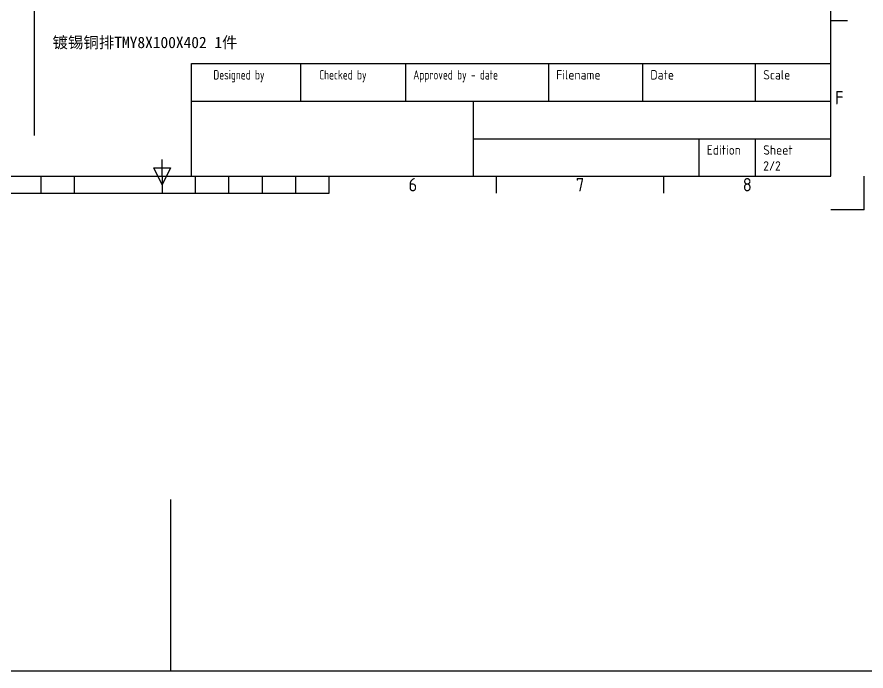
# Model space of a CAD drawing. Extents: x -48968009 to 2588125, y -43922717 to 2.
# Drawn here: x 2491233 to 2492934, y -616637 to -615326 of the extents above; entities that cross this region are included whole.
import ezdxf
from ezdxf.enums import TextEntityAlignment as Align

# ---------------------------------------------------------------- set-up
doc = ezdxf.new("R2010")
doc.units = 0
doc.header["$LTSCALE"] = 1000
doc.header["$MEASUREMENT"] = 0
for name, color, linetype in [('FRAME025', 7, 'CONTINUOUS'), ('FRAME050', 6, 'CONTINUOUS'), ('FRAME070', 5, 'CONTINUOUS'), ('FRAME200', 8, 'CONTINUOUS'), ('图层4', 221, 'CONTINUOUS'), ('图层6', 221, 'CONTINUOUS')]:
    doc.layers.add(name, color=color, linetype=linetype)
doc.styles.add('ISOCP', font='isocp.shx')

# ---------------------------------------------------------------- blocks, each defined once
blk = doc.blocks.new('SAFSDF')
at = {"layer": 'FRAME050'}
for p, q in [((2411097.8, -562575.2), (2411053.3, -562575.2)), ((2409272.5, -562989.2), (2409272.5, -562944.7)), ((2409250.2, -562967), (2409294.7, -562967)), ((2409272.5, -563011.5), (2409250.2, -562967)), ((2409294.7, -562967), (2409272.5, -563011.5)), ((2408950.6, -563033.7), (2408950.6, -562989.2)), ((2409039.6, -563033.7), (2409039.6, -562989.2)), ((2409272.5, -562989.2), (2409272.5, -563033.7)), ((2409361.5, -563033.7), (2409361.5, -562989.2)), ((2409450.5, -563033.7), (2409450.5, -562989.2)), ((2409539.6, -563033.7), (2409539.6, -562989.2)), ((2409628.6, -563033.7), (2409628.6, -562989.2)), ((2409717.7, -563033.7), (2409717.7, -562989.2)), ((2410162.9, -563033.7), (2410162.9, -562989.2)), ((2410608.1, -563033.7), (2410608.1, -562989.2)), ((2408827.2, -563033.7), (2409717.7, -563033.7))]:
    blk.add_line(p, q, dxfattribs=at)
at = {"layer": 'FRAME070'}
for p, q in [((2411053.3, -562989.2), (2411053.3, -560522.8)), ((2407491.6, -562989.2), (2411053.3, -562989.2))]:
    blk.add_line(p, q, dxfattribs=at)
at = {"layer": 'FRAME200'}
for q in [(2411142.3, -562989.2), (2411053.3, -563078.3)]:
    blk.add_line((2411142.3, -563078.3), q, dxfattribs=at)
at = {"layer": 'FRAME050', "style": 'ISOCP'}
for s, p in [('F', (2411075.6, -562780)), ('6', (2409940.3, -563011.5)), ('7', (2410385.5, -563011.5)), ('8', (2410830.7, -563011.5))]:
    blk.add_text(s, height=35.6, dxfattribs=at).set_placement(p, align=Align.MIDDLE)

msp = doc.modelspace()

# ---------------------------------------------------------------- linework, layer by layer
at = {"layer": 'FRAME050'}
msp.add_line((2491541.3, -616636.6), (2491541.3, -616293.1), dxfattribs=at)
at = {"layer": 'FRAME070'}
for p, q in [((2491582.1, -615419), (2492863.3, -615419)), ((2491582.1, -615645.1), (2491582.1, -615419)), ((2491801.5, -615494.3), (2491801.5, -615419)), ((2492011.7, -615494.3), (2492011.7, -615419)), ((2492298.1, -615494.3), (2492298.1, -615419)), ((2492486.5, -615494.3), (2492486.5, -615419)), ((2492712.6, -615494.3), (2492712.6, -615419)), ((2491582.1, -615494.3), (2492863.3, -615494.3)), ((2492147.3, -615645.1), (2492147.3, -615494.3)), ((2492147.3, -615569.7), (2492863.3, -615569.7)), ((2492599.6, -615645.1), (2492599.6, -615569.7)), ((2492712.6, -615645.1), (2492712.6, -615569.7)), ((2512152.9, -616636.6), (2484670.7, -616636.6))]:
    msp.add_line(p, q, dxfattribs=at)
at = {"layer": '图层6', "color": 33}
msp.add_line((2491267.5, -614929.1), (2491267.5, -615563.1), dxfattribs=at)

# ---------------------------------------------------------------- block references
at = {"layer": '图层4', "color": 33, "xscale": 0.7523999999684747, "yscale": 0.7523999999975786, "zscale": 0.7524000000000001}
msp.add_blockref('SAFSDF', (678786.8, -192052), dxfattribs=at)

# ---------------------------------------------------------------- texts
at = {"layer": 'FRAME025', "ltscale": 0.8, "style": 'ISOCP', "width": 0.8}
for s, height, p in [('Designed by', 18.842, (2491626.3, -615441.6)), ('Checked by', 18.84, (2491838.3, -615441.6)), ('Approved by - date', 18.842, (2492026.7, -615441.6))]:
    msp.add_text(s, height=height, dxfattribs=at).set_placement(p, align=Align.MIDDLE_LEFT)
at = {"layer": 'FRAME025', "style": 'ISOCP'}
for s, p in [('Filename', (2492313.1, -615441.6)), ('Date', (2492501.6, -615441.6)), ('Scale', (2492727.7, -615441.6)), ('Edition', (2492614.6, -615592.3)), ('Sheet', (2492727.7, -615592.3)), ('2/2', (2492727.7, -615624.3))]:
    msp.add_text(s, height=18.84, dxfattribs=at).set_placement(p, align=Align.MIDDLE_LEFT)
at = {"layer": '图层4', "insert": (2491489.3, -615378), "char_height": 22.68, "attachment_point": 5}
msp.add_mtext('{\\fSimSun|b0|i0|c134|p2;镀锡铜排TMY8X100X402 1件}', dxfattribs=at)

doc.saveas('drawing.dxf')
